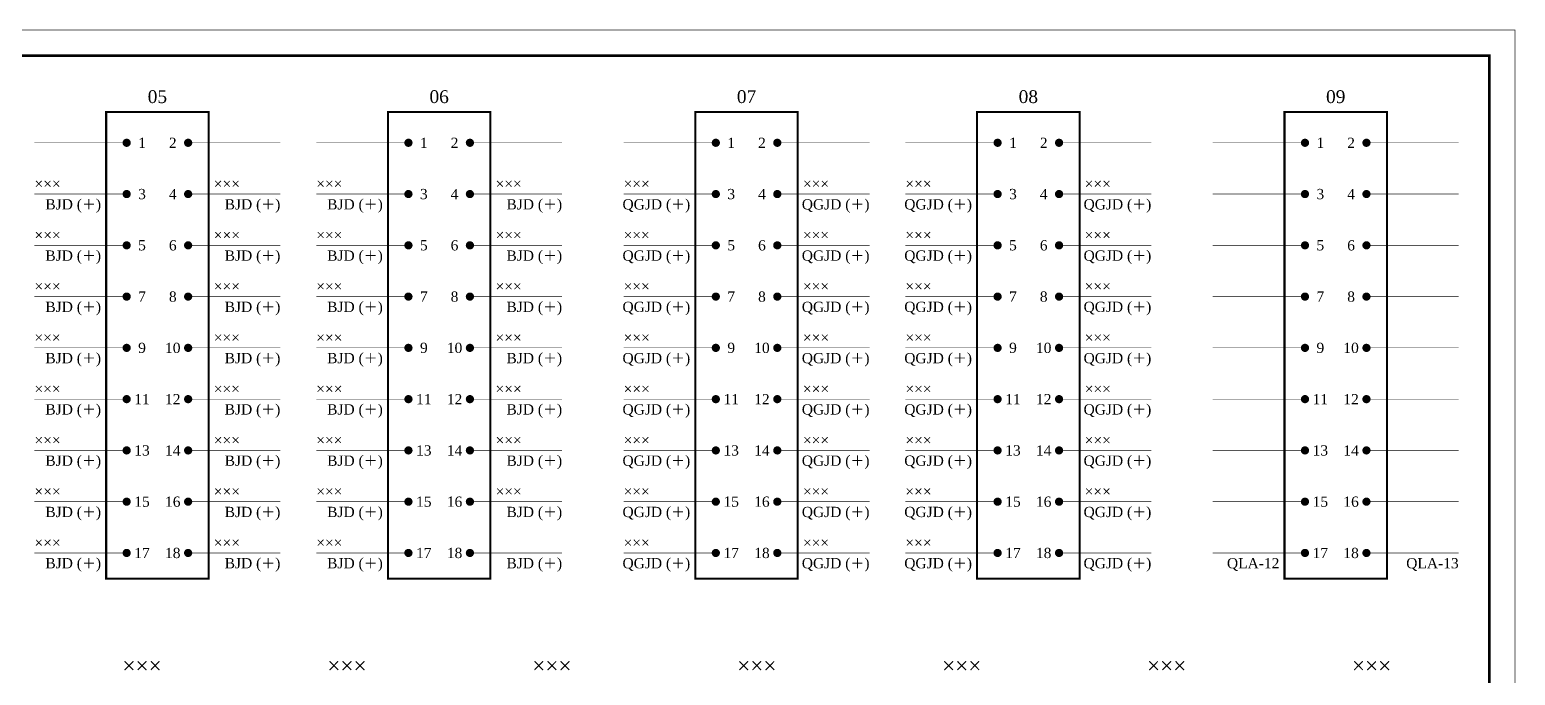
# Model space of a CAD drawing. Extents: x -400 to 380, y -110 to 187.
# Drawn here: x 90.1 to 380.1, y 61.1 to 187.1 of the extents above; entities that cross this region are included whole.
import ezdxf
from ezdxf.enums import TextEntityAlignment as Align

# ---------------------------------------------------------------- set-up
doc = ezdxf.new("R2010")
doc.units = 0
doc.header["$LTSCALE"] = 3
doc.header["$MEASUREMENT"] = 0
doc.linetypes.add('DASHED', pattern=[0.75, 0.5, -0.25])
doc.layers.get('0').update_dxf_attribs({"linetype": 'CONTINUOUS'})
doc.styles.add('CHINESE', font='TIMES.TTF')

# ---------------------------------------------------------------- blocks, each defined once
blk = doc.blocks.new('DZ2')
at = {"const_width": 0.8}
blk.add_lwpolyline([(-0.4, 0, 1), (0.4, 0, 1)], format="xyb", close=True, dxfattribs=at)

msp = doc.modelspace()

# ---------------------------------------------------------------- linework, layer by layer
at = {"color": 8}
for points, const_width in [([(-400, -110), (380, -110), (380, 187), (-400, 187)], 0.1), ([(-375, -105), (375, -105), (375, 182), (-375, 182)], 0.5)]:
    msp.add_lwpolyline(points, close=True, dxfattribs=dict(at, const_width=const_width))
at = {"color": 8, "linetype": 'DASHED', "const_width": 0.4}
for points in [[(105, 80), (125, 80), (125, 171), (105, 171)], [(160, 80), (180, 80), (180, 171), (160, 171)], [(220, 80), (240, 80), (240, 171), (220, 171)], [(275, 80), (295, 80), (295, 171), (275, 171)]]:
    msp.add_lwpolyline(points, close=True, dxfattribs=at)
at = {"color": 7, "linetype": 'Continuous', "const_width": 0.4}
msp.add_lwpolyline([(335, 80), (355, 80), (355, 171), (335, 171)], close=True, dxfattribs=at)
at = {"color": 8, "const_width": 0.8}
for points in [[(108.6, 165, 1), (109.4, 165, 1)], [(120.6, 165, 1), (121.4, 165, 1)], [(163.6, 165, 1), (164.4, 165, 1)], [(175.6, 165, 1), (176.4, 165, 1)], [(223.6, 165, 1), (224.4, 165, 1)], [(235.6, 165, 1), (236.4, 165, 1)], [(278.6, 165, 1), (279.4, 165, 1)], [(290.6, 165, 1), (291.4, 165, 1)], [(338.6, 165, 1), (339.4, 165, 1)], [(350.6, 165, 1), (351.4, 165, 1)], [(108.6, 155, 1), (109.4, 155, 1)], [(120.6, 155, 1), (121.4, 155, 1)], [(163.6, 155, 1), (164.4, 155, 1)], [(175.6, 155, 1), (176.4, 155, 1)], [(223.6, 155, 1), (224.4, 155, 1)], [(235.6, 155, 1), (236.4, 155, 1)], [(278.6, 155, 1), (279.4, 155, 1)], [(290.6, 155, 1), (291.4, 155, 1)], [(338.6, 155, 1), (339.4, 155, 1)], [(350.6, 155, 1), (351.4, 155, 1)], [(108.6, 145, 1), (109.4, 145, 1)], [(120.6, 145, 1), (121.4, 145, 1)], [(163.6, 145, 1), (164.4, 145, 1)], [(175.6, 145, 1), (176.4, 145, 1)], [(223.6, 145, 1), (224.4, 145, 1)], [(235.6, 145, 1), (236.4, 145, 1)], [(278.6, 145, 1), (279.4, 145, 1)], [(290.6, 145, 1), (291.4, 145, 1)], [(338.6, 145, 1), (339.4, 145, 1)], [(350.6, 145, 1), (351.4, 145, 1)], [(108.6, 135, 1), (109.4, 135, 1)], [(120.6, 135, 1), (121.4, 135, 1)], [(163.6, 135, 1), (164.4, 135, 1)], [(175.6, 135, 1), (176.4, 135, 1)], [(223.6, 135, 1), (224.4, 135, 1)], [(235.6, 135, 1), (236.4, 135, 1)], [(278.6, 135, 1), (279.4, 135, 1)], [(290.6, 135, 1), (291.4, 135, 1)], [(338.6, 135, 1), (339.4, 135, 1)], [(350.6, 135, 1), (351.4, 135, 1)], [(108.6, 125, 1), (109.4, 125, 1)], [(120.6, 125, 1), (121.4, 125, 1)], [(163.6, 125, 1), (164.4, 125, 1)], [(175.6, 125, 1), (176.4, 125, 1)], [(223.6, 125, 1), (224.4, 125, 1)], [(235.6, 125, 1), (236.4, 125, 1)], [(278.6, 125, 1), (279.4, 125, 1)], [(290.6, 125, 1), (291.4, 125, 1)], [(338.6, 125, 1), (339.4, 125, 1)], [(350.6, 125, 1), (351.4, 125, 1)], [(108.6, 115, 1), (109.4, 115, 1)], [(120.6, 115, 1), (121.4, 115, 1)], [(163.6, 115, 1), (164.4, 115, 1)], [(175.6, 115, 1), (176.4, 115, 1)], [(223.6, 115, 1), (224.4, 115, 1)], [(235.6, 115, 1), (236.4, 115, 1)], [(278.6, 115, 1), (279.4, 115, 1)], [(290.6, 115, 1), (291.4, 115, 1)], [(338.6, 115, 1), (339.4, 115, 1)], [(350.6, 115, 1), (351.4, 115, 1)], [(108.6, 105, 1), (109.4, 105, 1)], [(120.6, 105, 1), (121.4, 105, 1)], [(163.6, 105, 1), (164.4, 105, 1)], [(175.6, 105, 1), (176.4, 105, 1)], [(223.6, 105, 1), (224.4, 105, 1)], [(235.6, 105, 1), (236.4, 105, 1)], [(278.6, 105, 1), (279.4, 105, 1)], [(290.6, 105, 1), (291.4, 105, 1)], [(338.6, 105, 1), (339.4, 105, 1)], [(350.6, 105, 1), (351.4, 105, 1)], [(108.6, 95, 1), (109.4, 95, 1)], [(120.6, 95, 1), (121.4, 95, 1)], [(163.6, 95, 1), (164.4, 95, 1)], [(175.6, 95, 1), (176.4, 95, 1)], [(223.6, 95, 1), (224.4, 95, 1)], [(235.6, 95, 1), (236.4, 95, 1)], [(278.6, 95, 1), (279.4, 95, 1)], [(290.6, 95, 1), (291.4, 95, 1)], [(338.6, 95, 1), (339.4, 95, 1)], [(350.6, 95, 1), (351.4, 95, 1)], [(108.6, 85, 1), (109.4, 85, 1)], [(120.6, 85, 1), (121.4, 85, 1)], [(163.6, 85, 1), (164.4, 85, 1)], [(175.6, 85, 1), (176.4, 85, 1)], [(223.6, 85, 1), (224.4, 85, 1)], [(235.6, 85, 1), (236.4, 85, 1)], [(278.6, 85, 1), (279.4, 85, 1)], [(290.6, 85, 1), (291.4, 85, 1)]]:
    msp.add_lwpolyline(points, format="xyb", close=True, dxfattribs=at)
at = {"color": 8, "linetype": 'DASHED', "const_width": 0.1}
for points in [[(109, 165), (91, 165)], [(139, 165), (121, 165)], [(164, 165), (146, 165)], [(194, 165), (176, 165)], [(224, 165), (206, 165)], [(254, 165), (236, 165)], [(279, 165), (261, 165)], [(309, 165), (291, 165)], [(339, 165), (321, 165)], [(369, 165), (351, 165)], [(109, 155), (91, 155)], [(139, 155), (121, 155)], [(164, 155), (146, 155)], [(194, 155), (176, 155)], [(224, 155), (206, 155)], [(254, 155), (236, 155)], [(279, 155), (261, 155)], [(309, 155), (291, 155)], [(339, 155), (321, 155)], [(369, 155), (351, 155)], [(109, 145), (91, 145)], [(139, 145), (121, 145)], [(164, 145), (146, 145)], [(194, 145), (176, 145)], [(224, 145), (206, 145)], [(254, 145), (236, 145)], [(279, 145), (261, 145)], [(309, 145), (291, 145)], [(339, 145), (321, 145)], [(369, 145), (351, 145)], [(109, 135), (91, 135)], [(139, 135), (121, 135)], [(164, 135), (146, 135)], [(194, 135), (176, 135)], [(224, 135), (206, 135)], [(254, 135), (236, 135)], [(279, 135), (261, 135)], [(309, 135), (291, 135)], [(339, 135), (321, 135)], [(369, 135), (351, 135)], [(109, 125), (91, 125)], [(139, 125), (121, 125)], [(164, 125), (146, 125)], [(194, 125), (176, 125)], [(224, 125), (206, 125)], [(254, 125), (236, 125)], [(279, 125), (261, 125)], [(309, 125), (291, 125)], [(339, 125), (321, 125)], [(369, 125), (351, 125)], [(109, 115), (91, 115)], [(139, 115), (121, 115)], [(164, 115), (146, 115)], [(194, 115), (176, 115)], [(224, 115), (206, 115)], [(254, 115), (236, 115)], [(279, 115), (261, 115)], [(309, 115), (291, 115)], [(339, 115), (321, 115)], [(369, 115), (351, 115)], [(109, 105), (91, 105)], [(139, 105), (121, 105)], [(164, 105), (146, 105)], [(194, 105), (176, 105)], [(224, 105), (206, 105)], [(254, 105), (236, 105)], [(279, 105), (261, 105)], [(309, 105), (291, 105)], [(339, 105), (321, 105)], [(369, 105), (351, 105)], [(109, 95), (91, 95)], [(139, 95), (121, 95)], [(164, 95), (146, 95)], [(194, 95), (176, 95)], [(224, 95), (206, 95)], [(254, 95), (236, 95)], [(279, 95), (261, 95)], [(309, 95), (291, 95)], [(339, 95), (321, 95)], [(369, 95), (351, 95)], [(109, 85), (91, 85)], [(139, 85), (121, 85)], [(164, 85), (146, 85)], [(194, 85), (176, 85)], [(224, 85), (206, 85)], [(254, 85), (236, 85)], [(279, 85), (261, 85)], [(309, 85), (291, 85)]]:
    msp.add_lwpolyline(points, dxfattribs=at)
at = {"color": 7, "linetype": 'Continuous', "const_width": 0.1}
for points in [[(339, 85), (321, 85)], [(369, 85), (351, 85)]]:
    msp.add_lwpolyline(points, dxfattribs=at)

# ---------------------------------------------------------------- block references
at = {"color": 7}
for p in [(339, 85), (351, 85)]:
    msp.add_blockref('DZ2', p, dxfattribs=at)

# ---------------------------------------------------------------- texts
at = {"color": 8, "linetype": 'Continuous', "style": 'CHINESE'}
for s, height, p in [('05', 2.5, (115, 174)), ('06', 2.5, (170, 174)), ('07', 2.5, (230, 174)), ('08', 2.5, (285, 174)), ('4', 2, (173, 155)), ('4', 2, (288, 155)), ('6', 2, (173, 145)), ('6', 2, (288, 145)), ('×××', 3, (112, 63))]:
    msp.add_text(s, height=height, dxfattribs=at).set_placement(p, align=Align.MIDDLE)
at = {"color": 7, "linetype": 'Continuous', "style": 'CHINESE'}
msp.add_text('09', height=2.5, dxfattribs=at).set_placement((345, 174), align=Align.MIDDLE)
at = {"color": 8, "style": 'CHINESE'}
for s, height, p in [('1', 2, (112, 165)), ('2', 2, (118, 165)), ('1', 2, (167, 165)), ('2', 2, (173, 165)), ('1', 2, (227, 165)), ('2', 2, (233, 165)), ('1', 2, (282, 165)), ('2', 2, (288, 165)), ('1', 2, (342, 165)), ('2', 2, (348, 165)), ('3', 2, (112, 155)), ('4', 2, (118, 155)), ('3', 2, (167, 155)), ('3', 2, (227, 155)), ('4', 2, (233, 155)), ('3', 2, (282, 155)), ('3', 2, (342, 155)), ('4', 2, (348, 155)), ('5', 2, (112, 145)), ('6', 2, (118, 145)), ('5', 2, (167, 145)), ('5', 2, (227, 145)), ('6', 2, (233, 145)), ('5', 2, (282, 145)), ('5', 2, (342, 145)), ('6', 2, (348, 145)), ('7', 2, (112, 135)), ('8', 2, (118, 135)), ('7', 2, (167, 135)), ('8', 2, (173, 135)), ('7', 2, (227, 135)), ('8', 2, (233, 135)), ('7', 2, (282, 135)), ('8', 2, (288, 135)), ('7', 2, (342, 135)), ('8', 2, (348, 135)), ('9', 2, (112, 125)), ('10', 2, (118, 125)), ('9', 2, (167, 125)), ('10', 2, (173, 125)), ('9', 2, (227, 125)), ('10', 2, (233, 125)), ('9', 2, (282, 125)), ('10', 2, (288, 125)), ('9', 2, (342, 125)), ('10', 2, (348, 125)), ('11', 2, (112, 115)), ('12', 2, (118, 115)), ('11', 2, (167, 115)), ('12', 2, (173, 115)), ('11', 2, (227, 115)), ('12', 2, (233, 115)), ('11', 2, (282, 115)), ('12', 2, (288, 115)), ('11', 2, (342, 115)), ('12', 2, (348, 115)), ('13', 2, (112, 105)), ('14', 2, (118, 105)), ('13', 2, (167, 105)), ('14', 2, (173, 105)), ('13', 2, (227, 105)), ('14', 2, (233, 105)), ('13', 2, (282, 105)), ('14', 2, (288, 105)), ('13', 2, (342, 105)), ('14', 2, (348, 105)), ('15', 2, (112, 95)), ('16', 2, (118, 95)), ('15', 2, (167, 95)), ('16', 2, (173, 95)), ('15', 2, (227, 95)), ('16', 2, (233, 95)), ('15', 2, (282, 95)), ('16', 2, (288, 95)), ('15', 2, (342, 95)), ('16', 2, (348, 95)), ('17', 2, (112, 85)), ('18', 2, (118, 85)), ('17', 2, (167, 85)), ('18', 2, (173, 85)), ('17', 2, (227, 85)), ('18', 2, (233, 85)), ('17', 2, (282, 85)), ('18', 2, (288, 85)), ('×××', 3, (152, 63)), ('×××', 3, (192, 63)), ('×××', 3, (232, 63)), ('×××', 3, (272, 63)), ('×××', 3, (312, 63)), ('×××', 3, (352, 63))]:
    msp.add_text(s, height=height, dxfattribs=at).set_placement(p, align=Align.MIDDLE)
for p in [(91, 157), (126, 157), (146, 157), (181, 157), (206, 157), (241, 157), (261, 157), (296, 157), (91, 147), (126, 147), (146, 147), (181, 147), (206, 147), (241, 147), (261, 147), (296, 147), (91, 137), (126, 137), (146, 137), (181, 137), (206, 137), (241, 137), (261, 137), (296, 137), (91, 127), (126, 127), (146, 127), (181, 127), (206, 127), (241, 127), (261, 127), (296, 127), (91, 117), (126, 117), (146, 117), (181, 117), (206, 117), (241, 117), (261, 117), (296, 117), (91, 107), (126, 107), (146, 107), (181, 107), (206, 107), (241, 107), (261, 107), (296, 107), (91, 97), (126, 97), (146, 97), (181, 97), (206, 97), (241, 97), (261, 97), (296, 97), (91, 87), (126, 87), (146, 87), (206, 87), (241, 87), (261, 87)]:
    msp.add_text('×××', height=2, dxfattribs=at).set_placement(p, align=Align.MIDDLE_LEFT)
for s, p in [('BJD (＋)', (104, 153)), ('BJD (＋)', (139, 153)), ('BJD (＋)', (159, 153)), ('BJD (＋)', (194, 153)), ('QGJD (＋)', (219, 153)), ('QGJD (＋)', (254, 153)), ('QGJD (＋)', (274, 153)), ('QGJD (＋)', (309, 153)), ('BJD (＋)', (104, 143)), ('BJD (＋)', (139, 143)), ('BJD (＋)', (159, 143)), ('BJD (＋)', (194, 143)), ('QGJD (＋)', (219, 143)), ('QGJD (＋)', (254, 143)), ('QGJD (＋)', (274, 143)), ('QGJD (＋)', (309, 143)), ('BJD (＋)', (104, 133)), ('BJD (＋)', (139, 133)), ('BJD (＋)', (159, 133)), ('BJD (＋)', (194, 133)), ('QGJD (＋)', (219, 133)), ('QGJD (＋)', (254, 133)), ('QGJD (＋)', (274, 133)), ('QGJD (＋)', (309, 133)), ('BJD (＋)', (104, 123)), ('BJD (＋)', (139, 123)), ('BJD (＋)', (159, 123)), ('BJD (＋)', (194, 123)), ('QGJD (＋)', (219, 123)), ('QGJD (＋)', (254, 123)), ('QGJD (＋)', (274, 123)), ('QGJD (＋)', (309, 123)), ('BJD (＋)', (104, 113)), ('BJD (＋)', (139, 113)), ('BJD (＋)', (159, 113)), ('BJD (＋)', (194, 113)), ('QGJD (＋)', (219, 113)), ('QGJD (＋)', (254, 113)), ('QGJD (＋)', (274, 113)), ('QGJD (＋)', (309, 113)), ('BJD (＋)', (104, 103)), ('BJD (＋)', (139, 103)), ('BJD (＋)', (159, 103)), ('BJD (＋)', (194, 103)), ('QGJD (＋)', (219, 103)), ('QGJD (＋)', (254, 103)), ('QGJD (＋)', (274, 103)), ('QGJD (＋)', (309, 103)), ('BJD (＋)', (104, 93)), ('BJD (＋)', (139, 93)), ('BJD (＋)', (159, 93)), ('BJD (＋)', (194, 93)), ('QGJD (＋)', (219, 93)), ('QGJD (＋)', (254, 93)), ('QGJD (＋)', (274, 93)), ('QGJD (＋)', (309, 93)), ('BJD (＋)', (104, 83)), ('BJD (＋)', (139, 83)), ('BJD (＋)', (159, 83)), ('BJD (＋)', (194, 83)), ('QGJD (＋)', (219, 83)), ('QGJD (＋)', (254, 83)), ('QGJD (＋)', (274, 83)), ('QGJD (＋)', (309, 83))]:
    msp.add_text(s, height=2, dxfattribs=at).set_placement(p, align=Align.MIDDLE_RIGHT)
at = {"color": 7, "style": 'CHINESE'}
for s, p in [('17', (342, 85)), ('18', (348, 85))]:
    msp.add_text(s, height=2, dxfattribs=at).set_placement(p, align=Align.MIDDLE)
for s, p in [('QLA-12', (334, 83)), ('QLA-13', (369, 83))]:
    msp.add_text(s, height=2, dxfattribs=at).set_placement(p, align=Align.MIDDLE_RIGHT)

doc.saveas('drawing.dxf')
